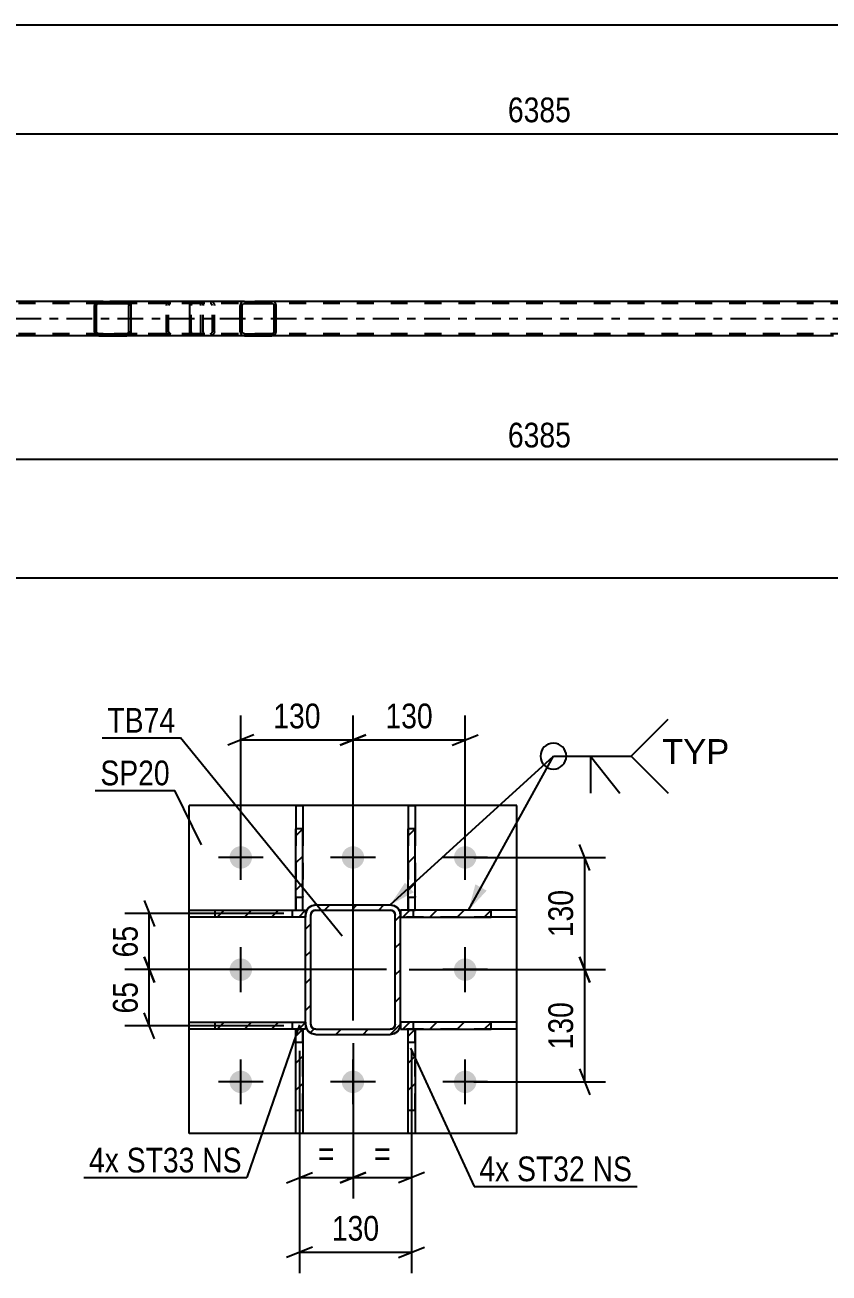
# Model space of a CAD drawing. Header units: millimetres. Extents: x 0 to 841, y 0 to 594.
# Drawn here: x 320.2 to 413.3, y 104 to 248.6 of the extents above; entities that cross this region are included whole.
import ezdxf

# ---------------------------------------------------------------- set-up
doc = ezdxf.new("R2010")
doc.units = ezdxf.units.MM
doc.linetypes.add('DXK_LINE_DOT2', pattern=[3.9198, 1.9599, -1.9599])
doc.linetypes.add('DXK_LINE_DOT3', pattern=[5.9187, 2.979, -0.9799, 0.9799, -0.9799])
doc.styles.add('Arial', font='ARIAL.TTF', dxfattribs={"height": 0.2})
doc.styles.add('Arial Narrow', font='ARIALN.TTF', dxfattribs={"height": 0.2})

# ---------------------------------------------------------------- blocks, each defined once
blk = doc.blocks.new('Part-122568611-7025 - 6955')
at = {"linetype": 'Continuous'}
h = blk.add_hatch(dxfattribs=at)
h.set_pattern_fill('', scale=0.7, style=0, pattern_type=0)
h.set_pattern_definition([(45, (332.441, 216.2657), (-1.57154, 1.57154), [])])
h.paths.add_polyline_path([(332.48, 216.08), (332.44, 216.27), (332.33, 216.42), (332.16, 216.53), (331.97, 216.56), (328.73, 216.56), (328.54, 216.53), (328.37, 216.42), (328.26, 216.27), (328.22, 216.08), (328.22, 213.04), (328.26, 212.86), (328.37, 212.7), (328.54, 212.6), (328.73, 212.56), (331.97, 212.56), (332.16, 212.6), (332.33, 212.7), (332.44, 212.86), (332.48, 213.04)])
h.paths.add_polyline_path([(332.2, 212.95), (332.15, 212.87), (332.07, 212.82), (331.97, 212.8), (328.73, 212.8), (328.64, 212.82), (328.55, 212.87), (328.5, 212.95), (328.48, 213.04), (328.48, 216.08), (328.5, 216.17), (328.55, 216.25), (328.64, 216.3), (328.73, 216.32), (331.97, 216.32), (332.07, 216.3), (332.15, 216.25), (332.2, 216.17), (332.22, 216.08), (332.22, 213.04)])
at = {"color": 2, "linetype": 'Continuous'}
for p, q in [((328.26, 216.27), (328.22, 216.08)), ((328.22, 213.04), (328.22, 216.08)), ((328.48, 216.08), (328.5, 216.17)), ((328.48, 213.04), (328.48, 216.08)), ((328.5, 216.17), (328.55, 216.25)), ((328.73, 216.56), (328.54, 216.53)), ((328.55, 216.25), (328.64, 216.3)), ((328.64, 216.3), (328.73, 216.32)), ((328.73, 216.56), (331.97, 216.56)), ((328.73, 216.32), (331.97, 216.32)), ((339.55, 216.56), (331.97, 216.56)), ((332.16, 216.53), (331.97, 216.56)), ((331.97, 216.32), (332.07, 216.3)), ((332.07, 216.3), (332.15, 216.25)), ((332.15, 216.25), (332.2, 216.17)), ((332.2, 216.17), (332.22, 216.08)), ((332.22, 213.04), (332.22, 216.08)), ((332.48, 216.08), (332.44, 216.27)), ((332.48, 213.04), (332.48, 216.08)), ((328.22, 213.04), (328.26, 212.86)), ((328.5, 212.95), (328.48, 213.04)), ((328.55, 212.87), (328.5, 212.95)), ((328.54, 212.6), (328.73, 212.56)), ((328.64, 212.82), (328.55, 212.87)), ((328.73, 212.8), (328.64, 212.82)), ((328.73, 212.8), (331.97, 212.8)), ((332.07, 212.82), (331.97, 212.8)), ((331.97, 212.56), (332.16, 212.6)), ((332.15, 212.87), (332.07, 212.82)), ((332.2, 212.95), (332.15, 212.87)), ((332.22, 213.04), (332.2, 212.95)), ((332.44, 212.86), (332.48, 213.04)), ((328.73, 212.56), (331.97, 212.56)), ((339.55, 212.56), (331.97, 212.56))]:
    blk.add_line(p, q, dxfattribs=at)
at = {"color": 7, "linetype": 'DXK_LINE_DOT2'}
for p, q in [((331.97, 216.56), (328.73, 216.56)), ((340.32, 216.32), (328.73, 216.32)), ((336.57, 216.08), (336.61, 216.27)), ((336.57, 213.04), (336.57, 216.08)), ((336.85, 216.17), (336.83, 216.08)), ((336.83, 213.04), (336.83, 216.08)), ((336.9, 216.25), (336.85, 216.17)), ((336.89, 216.53), (337.08, 216.56)), ((336.99, 216.3), (336.9, 216.25)), ((337.08, 216.32), (336.99, 216.3)), ((340.32, 216.56), (339.55, 216.56)), ((340.32, 216.56), (340.51, 216.53)), ((340.42, 216.3), (340.32, 216.32)), ((340.5, 216.25), (340.42, 216.3)), ((340.55, 216.17), (340.5, 216.25)), ((340.57, 216.08), (340.55, 216.17)), ((340.57, 213.04), (340.57, 216.08)), ((340.79, 216.27), (340.83, 216.08)), ((340.83, 213.04), (340.83, 216.08)), ((340.32, 212.8), (328.73, 212.8)), ((336.61, 212.86), (336.57, 213.04)), ((336.83, 213.04), (336.85, 212.95)), ((336.85, 212.95), (336.9, 212.87)), ((337.08, 212.56), (336.89, 212.6)), ((336.9, 212.87), (336.93, 212.86)), ((336.93, 212.86), (336.99, 212.82)), ((336.99, 212.82), (337.08, 212.8)), ((340.32, 212.8), (340.42, 212.82)), ((340.51, 212.6), (340.32, 212.56)), ((340.42, 212.82), (340.5, 212.87)), ((340.5, 212.87), (340.55, 212.95)), ((340.55, 212.95), (340.57, 213.04)), ((340.83, 213.04), (340.79, 212.86)), ((331.97, 212.56), (328.73, 212.56)), ((340.32, 212.56), (339.55, 212.56))]:
    blk.add_line(p, q, dxfattribs=at)
at = {"color": 2, "linetype": 'Continuous'}
for centre, start, end in [((328.71, 216.06), 110.7583, 155.68), ((331.99, 216.06), 24.32, 69.2417), ((328.71, 213.06), 204.32, 249.2417), ((331.99, 213.06), 290.7583, 335.68)]:
    blk.add_arc(centre, 0.496, start, end, dxfattribs=at)
at = {"color": 7, "linetype": 'DXK_LINE_DOT2'}
for centre, start, end in [((337.06, 216.06), 110.7583, 155.68), ((340.34, 216.06), 24.32, 69.2417), ((337.06, 213.06), 204.32, 249.2417), ((340.34, 213.06), 290.7583, 335.68)]:
    blk.add_arc(centre, 0.496, start, end, dxfattribs=at)
blk = doc.blocks.new('Part-122568611-7106 - 6955')
at = {"color": 7, "linetype": 'DXK_LINE_DOT2'}
for p, q in [((776.1, 216.32), (111.67, 216.32)), ((776.1, 216.56), (243.6, 216.56)), ((348.79, 216.56), (328.73, 216.56)), ((776.1, 212.8), (111.67, 212.8)), ((348.79, 212.56), (328.73, 212.56))]:
    blk.add_line(p, q, dxfattribs=at)
at = {"color": 2, "linetype": 'Continuous'}
for p, q in [((328.73, 216.56), (263.66, 216.56)), ((413.87, 216.56), (348.79, 216.56)), ((328.73, 212.56), (263.66, 212.56)), ((413.87, 212.56), (348.79, 212.56))]:
    blk.add_line(p, q, dxfattribs=at)
at = {"color": 7, "linetype": 'DXK_LINE_DOT3'}
blk.add_line((111.92, 214.56), (776.1, 214.56), dxfattribs=at)
blk = doc.blocks.new('Part-122568611-7164 - 6955')
at = {"linetype": 'Continuous'}
h = blk.add_hatch(dxfattribs=at)
h.set_pattern_fill('', scale=0.7, style=0, pattern_type=0)
h.set_pattern_definition([(45, (349.259, 216.2657), (-1.57154, 1.57154), [])])
h.paths.add_polyline_path([(349.3, 216.08), (349.26, 216.27), (349.15, 216.42), (348.99, 216.53), (348.79, 216.56), (345.61, 216.56), (345.42, 216.53), (345.25, 216.42), (345.15, 216.27), (345.11, 216.08), (345.11, 213.04), (345.15, 212.86), (345.25, 212.7), (345.42, 212.6), (345.61, 212.56), (348.79, 212.56), (348.99, 212.6), (349.15, 212.7), (349.26, 212.86), (349.3, 213.04)])
h.paths.add_polyline_path([(349.03, 212.95), (348.97, 212.87), (348.89, 212.82), (348.79, 212.8), (345.61, 212.8), (345.51, 212.82), (345.43, 212.87), (345.38, 212.95), (345.36, 213.04), (345.36, 216.08), (345.38, 216.17), (345.43, 216.25), (345.51, 216.3), (345.61, 216.32), (348.79, 216.32), (348.89, 216.3), (348.97, 216.25), (349.03, 216.17), (349.05, 216.08), (349.05, 213.04)])
at = {"color": 2, "linetype": 'Continuous'}
for p, q in [((339.28, 216.08), (339.3, 216.27)), ((339.28, 213.04), (339.28, 216.08)), ((339.3, 216.27), (339.36, 216.42)), ((339.36, 216.42), (339.45, 216.53)), ((339.45, 216.53), (339.55, 216.56)), ((345.61, 216.56), (339.55, 216.56)), ((345.15, 216.27), (345.11, 216.08)), ((345.11, 213.04), (345.11, 216.08)), ((345.36, 216.08), (345.38, 216.17)), ((345.36, 213.04), (345.36, 216.08)), ((345.38, 216.17), (345.43, 216.25)), ((345.61, 216.56), (345.42, 216.53)), ((345.43, 216.25), (345.51, 216.3)), ((345.51, 216.3), (345.61, 216.32)), ((345.61, 216.56), (348.79, 216.56)), ((345.61, 216.32), (348.79, 216.32)), ((348.99, 216.53), (348.79, 216.56)), ((348.79, 216.32), (348.89, 216.3)), ((348.89, 216.3), (348.97, 216.25)), ((348.97, 216.25), (349.03, 216.17)), ((349.03, 216.17), (349.05, 216.08)), ((349.05, 213.04), (349.05, 216.08)), ((349.3, 216.08), (349.26, 216.27)), ((349.3, 213.04), (349.3, 216.08)), ((339.3, 212.86), (339.28, 213.04)), ((339.36, 212.7), (339.3, 212.86)), ((339.45, 212.6), (339.36, 212.7)), ((339.55, 212.56), (339.45, 212.6)), ((345.11, 213.04), (345.15, 212.86)), ((345.38, 212.95), (345.36, 213.04)), ((345.43, 212.87), (345.38, 212.95)), ((345.42, 212.6), (345.61, 212.56)), ((345.51, 212.82), (345.43, 212.87)), ((345.61, 212.8), (345.51, 212.82)), ((345.61, 212.8), (348.79, 212.8)), ((348.89, 212.82), (348.79, 212.8)), ((348.79, 212.56), (348.99, 212.6)), ((348.97, 212.87), (348.89, 212.82)), ((349.03, 212.95), (348.97, 212.87)), ((349.05, 213.04), (349.03, 212.95)), ((349.26, 212.86), (349.3, 213.04)), ((345.61, 212.56), (339.55, 212.56)), ((345.61, 212.56), (348.79, 212.56))]:
    blk.add_line(p, q, dxfattribs=at)
at = {"color": 7, "linetype": 'DXK_LINE_DOT2'}
for p, q in [((339.43, 216.17), (339.42, 216.08)), ((339.42, 213.04), (339.42, 216.08)), ((339.46, 216.25), (339.43, 216.17)), ((339.5, 216.3), (339.46, 216.25)), ((339.55, 216.32), (339.5, 216.3)), ((348.79, 216.32), (339.55, 216.32)), ((340.83, 216.32), (340.83, 216.56)), ((341.64, 216.56), (341.84, 216.53)), ((341.74, 216.3), (341.64, 216.32)), ((341.82, 216.25), (341.74, 216.3)), ((341.88, 216.17), (341.82, 216.25)), ((341.9, 216.08), (341.88, 216.17)), ((341.9, 213.04), (341.9, 216.08)), ((342.11, 216.27), (342.15, 216.08)), ((342.15, 213.04), (342.15, 216.08)), ((348.79, 216.56), (345.61, 216.56)), ((339.42, 213.04), (339.43, 212.95)), ((339.43, 212.95), (339.46, 212.87)), ((339.46, 212.87), (339.5, 212.82)), ((339.5, 212.82), (339.55, 212.8)), ((348.79, 212.8), (339.55, 212.8)), ((340.83, 212.56), (340.83, 212.8)), ((341.64, 212.8), (341.74, 212.82)), ((341.84, 212.6), (341.64, 212.56)), ((341.74, 212.82), (341.82, 212.87)), ((341.82, 212.87), (341.88, 212.95)), ((341.88, 212.95), (341.9, 213.04)), ((342.15, 213.04), (342.11, 212.86)), ((348.79, 212.56), (345.61, 212.56))]:
    blk.add_line(p, q, dxfattribs=at)
for centre, start, end in [((341.66, 216.07), 23.8494, 68.8059), ((341.66, 213.06), 291.1941, 336.1506)]:
    blk.add_arc(centre, 0.492, start, end, dxfattribs=at)
at = {"color": 2, "linetype": 'Continuous'}
for centre, start, end in [((345.6, 216.07), 111.1941, 156.1506), ((348.81, 216.07), 23.8494, 68.8059), ((345.6, 213.06), 203.8494, 248.8059), ((348.81, 213.06), 291.1941, 336.1506)]:
    blk.add_arc(centre, 0.492, start, end, dxfattribs=at)
blk = doc.blocks.new('Part-122568611-3587 - 3463')
at = {"linetype": 'Continuous'}
h = blk.add_hatch(dxfattribs=at)
h.set_pattern_fill('', scale=0.7, style=0, pattern_type=0)
h.set_pattern_definition([(45, (374.1925, 133.027), (-1.57154, 1.57154), [])])
h.paths.add_polyline_path([(374.19, 132.23), (374.19, 133.03), (363.69, 133.03), (363.69, 132.23)])
at = {"color": 7, "linetype": 'DXK_LINE_DOT2'}
for p, q in [((374.19, 133.03), (363.69, 133.03)), ((363.69, 133.03), (363.69, 132.23)), ((374.19, 132.23), (363.69, 132.23)), ((365.19, 132.23), (365.19, 133.03))]:
    blk.add_line(p, q, dxfattribs=at)
at = {"color": 2, "linetype": 'Continuous'}
for p, q in [((374.19, 133.03), (363.69, 133.03)), ((363.69, 133.03), (363.69, 132.23)), ((363.69, 132.23), (374.19, 132.23)), ((377.19, 133.03), (374.19, 133.03)), ((374.19, 132.23), (374.19, 133.03)), ((377.19, 132.23), (374.19, 132.23)), ((377.19, 132.23), (377.19, 133.03))]:
    blk.add_line(p, q, dxfattribs=at)
blk = doc.blocks.new('Part-122568611-3534 - 3463')
at = {"linetype": 'Continuous'}
h = blk.add_hatch(dxfattribs=at)
h.set_pattern_fill('', scale=0.7, style=0, pattern_type=0)
h.set_pattern_definition([(45, (365.3782, 155.4392), (-1.57154, 1.57154), [])])
h.paths.add_polyline_path([(365.38, 146.04), (365.38, 155.44), (364.58, 155.44), (364.58, 146.04)])
at = {"color": 2, "linetype": 'Continuous'}
for p, q in [((364.58, 158.13), (364.58, 155.44)), ((364.58, 158.13), (365.38, 158.13)), ((365.38, 158.13), (365.38, 155.44)), ((364.58, 146.04), (364.58, 155.44)), ((365.38, 155.44), (364.58, 155.44)), ((365.38, 146.04), (365.38, 155.44)), ((364.58, 146.04), (365.38, 146.04))]:
    blk.add_line(p, q, dxfattribs=at)
at = {"color": 7, "linetype": 'DXK_LINE_DOT2'}
for p, q in [((364.58, 155.44), (364.58, 146.04)), ((365.38, 155.44), (365.38, 147.54)), ((364.58, 147.54), (365.38, 147.54)), ((365.38, 146.04), (365.38, 147.54)), ((364.58, 146.04), (365.38, 146.04))]:
    blk.add_line(p, q, dxfattribs=at)
blk = doc.blocks.new('Part-122568611-3478 - 3463')
at = {"linetype": 'Continuous'}
h = blk.add_hatch(dxfattribs=at)
h.set_pattern_fill('', scale=0.7, style=0, pattern_type=0)
h.set_pattern_definition([(45, (363.6942, 132.8292), (-1.57154, 1.57154), [])])
h.paths.add_polyline_path([(363.6, 132.37), (363.69, 132.83), (363.69, 145.43), (363.6, 145.89), (363.34, 146.28), (362.95, 146.54), (362.49, 146.63), (353.89, 146.63), (353.43, 146.54), (353.05, 146.28), (352.79, 145.89), (352.69, 145.43), (352.69, 132.83), (352.79, 132.37), (353.05, 131.98), (353.43, 131.72), (353.89, 131.63), (362.49, 131.63), (362.95, 131.72), (363.34, 131.98)])
h.paths.add_polyline_path([(362.72, 132.27), (362.49, 132.23), (353.89, 132.23), (353.66, 132.27), (353.47, 132.4), (353.34, 132.6), (353.29, 132.83), (353.29, 145.43), (353.34, 145.66), (353.47, 145.85), (353.66, 145.98), (353.89, 146.03), (362.49, 146.03), (362.72, 145.98), (362.92, 145.85), (363.05, 145.66), (363.09, 145.43), (363.09, 132.83), (363.05, 132.6), (362.92, 132.4)])
at = {"color": 7, "linetype": 'DXK_LINE_DOT2'}
for p, q in [((353.43, 146.54), (353.89, 146.63)), ((353.89, 146.63), (362.49, 146.63)), ((362.49, 146.63), (362.95, 146.54)), ((352.69, 145.43), (352.79, 145.89)), ((352.69, 132.83), (352.69, 145.43)), ((353.34, 145.66), (353.29, 145.43)), ((353.29, 132.83), (353.29, 145.43)), ((353.47, 145.85), (353.34, 145.66)), ((353.66, 145.98), (353.47, 145.85)), ((353.89, 146.03), (353.66, 145.98)), ((353.89, 146.03), (362.49, 146.03)), ((362.72, 145.98), (362.49, 146.03)), ((362.92, 145.85), (362.72, 145.98)), ((363.05, 145.66), (362.92, 145.85)), ((363.09, 145.43), (363.05, 145.66)), ((363.09, 132.83), (363.09, 145.43)), ((363.6, 145.89), (363.69, 145.43)), ((363.69, 132.83), (363.69, 145.43)), ((352.79, 132.37), (352.69, 132.83)), ((353.29, 132.83), (353.34, 132.6)), ((353.34, 132.6), (353.47, 132.4)), ((353.89, 131.63), (353.43, 131.72)), ((353.47, 132.4), (353.66, 132.27)), ((353.66, 132.27), (353.89, 132.23)), ((353.89, 132.23), (362.49, 132.23)), ((353.89, 131.63), (362.49, 131.63)), ((362.49, 132.23), (362.72, 132.27)), ((362.95, 131.72), (362.49, 131.63)), ((362.72, 132.27), (362.92, 132.4)), ((362.92, 132.4), (363.05, 132.6)), ((363.05, 132.6), (363.09, 132.83)), ((363.69, 132.83), (363.6, 132.37))]:
    blk.add_line(p, q, dxfattribs=at)
at = {"color": 2, "linetype": 'Continuous'}
for p, q in [((353.89, 146.63), (353.43, 146.54)), ((353.89, 146.63), (362.49, 146.63)), ((362.95, 146.54), (362.49, 146.63)), ((352.79, 145.89), (352.69, 145.43)), ((352.69, 132.83), (352.69, 145.43)), ((353.29, 145.43), (353.34, 145.66)), ((353.29, 132.83), (353.29, 145.43)), ((353.34, 145.66), (353.47, 145.85)), ((353.47, 145.85), (353.66, 145.98)), ((353.66, 145.98), (353.89, 146.03)), ((353.89, 146.03), (362.49, 146.03)), ((362.49, 146.03), (362.72, 145.98)), ((362.72, 145.98), (362.92, 145.85)), ((362.92, 145.85), (363.05, 145.66)), ((363.05, 145.66), (363.09, 145.43)), ((363.09, 132.83), (363.09, 145.43)), ((363.69, 145.43), (363.6, 145.89)), ((363.69, 132.83), (363.69, 145.43)), ((352.69, 132.83), (352.79, 132.37)), ((353.34, 132.6), (353.29, 132.83)), ((353.47, 132.4), (353.34, 132.6)), ((353.43, 131.72), (353.89, 131.63)), ((353.66, 132.27), (353.47, 132.4)), ((353.89, 132.23), (353.66, 132.27)), ((353.89, 132.23), (362.49, 132.23)), ((353.89, 131.63), (362.49, 131.63)), ((362.72, 132.27), (362.49, 132.23)), ((362.49, 131.63), (362.95, 131.72)), ((362.92, 132.4), (362.72, 132.27)), ((363.05, 132.6), (362.92, 132.4)), ((363.09, 132.83), (363.05, 132.6)), ((363.6, 132.37), (363.69, 132.83))]:
    blk.add_line(p, q, dxfattribs=at)
at = {"color": 7, "linetype": 'DXK_LINE_DOT3'}
blk.add_line((358.19, 139.13), (358.19, 139.13), dxfattribs=at)
at = {"color": 7, "linetype": 'DXK_LINE_DOT2'}
for centre, start, end in [((353.89, 145.43), 112.5, 157.5), ((362.49, 145.43), 22.5, 67.5), ((353.89, 132.83), 202.5, 247.5), ((362.49, 132.83), 292.5, 337.5)]:
    blk.add_arc(centre, 1.2, start, end, dxfattribs=at)
at = {"color": 2, "linetype": 'Continuous'}
for centre, start, end in [((353.89, 145.43), 112.5, 157.5), ((362.49, 145.43), 22.5, 67.5), ((353.89, 132.83), 202.5, 247.5), ((362.49, 132.83), 292.5, 337.5)]:
    blk.add_arc(centre, 1.2, start, end, dxfattribs=at)
blk = doc.blocks.new('Part-122568611-3509 - 3463')
at = {"linetype": 'Continuous'}
h = blk.add_hatch(dxfattribs=at)
h.set_pattern_fill('', scale=0.7, style=0, pattern_type=0)
h.set_pattern_definition([(45, (352.6941, 146.0268), (-1.57154, 1.57154), [])])
h.paths.add_polyline_path([(352.69, 145.23), (352.69, 146.03), (342.2, 146.03), (342.2, 145.23)])
at = {"color": 2, "linetype": 'Continuous'}
for p, q in [((339.19, 145.23), (339.19, 146.03)), ((339.19, 146.03), (342.2, 146.03)), ((342.2, 145.23), (339.19, 145.23)), ((342.2, 146.03), (352.69, 146.03)), ((342.2, 145.23), (342.2, 146.03)), ((352.69, 145.23), (342.2, 145.23)), ((352.69, 146.03), (352.69, 145.23))]:
    blk.add_line(p, q, dxfattribs=at)
at = {"color": 7, "linetype": 'DXK_LINE_DOT2'}
for p, q in [((342.2, 146.03), (352.69, 146.03)), ((352.69, 145.23), (342.2, 145.23)), ((351.19, 145.23), (351.19, 146.03)), ((352.69, 146.03), (352.69, 145.23))]:
    blk.add_line(p, q, dxfattribs=at)
blk = doc.blocks.new('Part-122568611-3524 - 3463')
at = {"linetype": 'Continuous'}
h = blk.add_hatch(dxfattribs=at)
h.set_pattern_fill('', scale=0.7, style=0, pattern_type=0)
h.set_pattern_definition([(45, (365.3787, 132.237), (-1.57154, 1.57154), [])])
h.paths.add_polyline_path([(365.38, 122.82), (365.38, 132.24), (364.58, 132.24), (364.58, 122.82)])
at = {"color": 7, "linetype": 'DXK_LINE_DOT2'}
for p, q in [((364.58, 130.74), (364.58, 132.24)), ((364.58, 132.24), (365.38, 132.24)), ((365.38, 122.82), (365.38, 132.24)), ((364.58, 130.74), (365.38, 130.74)), ((364.58, 122.82), (364.58, 130.74))]:
    blk.add_line(p, q, dxfattribs=at)
at = {"color": 2, "linetype": 'Continuous'}
for p, q in [((364.58, 122.82), (364.58, 132.24)), ((364.58, 132.24), (365.38, 132.24)), ((365.38, 132.24), (365.38, 122.82)), ((364.58, 120.13), (364.58, 122.82)), ((365.38, 122.82), (364.58, 122.82)), ((365.38, 122.82), (365.38, 120.13)), ((365.38, 120.13), (364.58, 120.13))]:
    blk.add_line(p, q, dxfattribs=at)
blk = doc.blocks.new('Part-122568611-3529 - 3463')
at = {"linetype": 'Continuous'}
h = blk.add_hatch(dxfattribs=at)
h.set_pattern_fill('', scale=0.7, style=0, pattern_type=0)
h.set_pattern_definition([(45, (352.3793, 132.237), (-1.57154, 1.57154), [])])
h.paths.add_polyline_path([(352.38, 122.82), (352.38, 132.24), (351.58, 132.24), (351.58, 122.82)])
at = {"color": 7, "linetype": 'DXK_LINE_DOT2'}
for p, q in [((351.58, 130.74), (351.58, 132.24)), ((351.58, 132.24), (352.38, 132.24)), ((352.38, 122.82), (352.38, 132.24)), ((351.58, 130.74), (352.38, 130.74)), ((351.58, 122.82), (351.58, 130.74))]:
    blk.add_line(p, q, dxfattribs=at)
at = {"color": 2, "linetype": 'Continuous'}
for p, q in [((351.58, 122.82), (351.58, 132.24)), ((351.58, 132.24), (352.38, 132.24)), ((352.38, 132.24), (352.38, 122.82)), ((351.58, 120.13), (351.58, 122.82)), ((352.38, 122.82), (351.58, 122.82)), ((352.38, 122.82), (352.38, 120.13)), ((352.38, 120.13), (351.58, 120.13))]:
    blk.add_line(p, q, dxfattribs=at)
blk = doc.blocks.new('Part-122568611-3539 - 3463')
at = {"linetype": 'Continuous'}
h = blk.add_hatch(dxfattribs=at)
h.set_pattern_fill('', scale=0.7, style=0, pattern_type=0)
h.set_pattern_definition([(45, (352.3788, 155.4392), (-1.57154, 1.57154), [])])
h.paths.add_polyline_path([(352.38, 146.04), (352.38, 155.44), (351.58, 155.44), (351.58, 146.04)])
at = {"color": 2, "linetype": 'Continuous'}
for p, q in [((351.58, 158.13), (351.58, 155.44)), ((351.58, 158.13), (352.38, 158.13)), ((352.38, 158.13), (352.38, 155.44)), ((351.58, 146.04), (351.58, 155.44)), ((352.38, 155.44), (351.58, 155.44)), ((352.38, 146.04), (352.38, 155.44)), ((351.58, 146.04), (352.38, 146.04))]:
    blk.add_line(p, q, dxfattribs=at)
at = {"color": 7, "linetype": 'DXK_LINE_DOT2'}
for p, q in [((351.58, 155.44), (351.58, 146.04)), ((352.38, 155.44), (352.38, 147.54)), ((351.58, 147.54), (352.38, 147.54)), ((352.38, 146.04), (352.38, 147.54)), ((351.58, 146.04), (352.38, 146.04))]:
    blk.add_line(p, q, dxfattribs=at)
blk = doc.blocks.new('Bolt-122568611-3628 - 3463')
at = {"linetype": 'Continuous'}
for points in [[(343.89, 152.13, -1), (346.49, 152.13, -1)], [(356.89, 152.13, -1), (359.49, 152.13, -1)], [(369.89, 152.13, -1), (372.49, 152.13, -1)], [(343.89, 139.13, -1), (346.49, 139.13, -1)], [(369.89, 139.13, -1), (372.49, 139.13, -1)], [(343.89, 126.13, -1), (346.49, 126.13, -1)], [(356.89, 126.13, -1), (359.49, 126.13, -1)], [(369.89, 126.13, -1), (372.49, 126.13, -1)]]:
    blk.add_hatch(color=1, dxfattribs=at).paths.add_polyline_path(points)
at = {"color": 1, "linetype": 'Continuous'}
for p, q in [((345.19, 149.53), (345.19, 154.73)), ((358.19, 149.53), (358.19, 154.73)), ((371.19, 149.53), (371.19, 154.73)), ((347.79, 152.13), (342.59, 152.13)), ((360.79, 152.13), (355.59, 152.13)), ((373.79, 152.13), (368.59, 152.13)), ((345.19, 136.53), (345.19, 141.73)), ((371.19, 136.53), (371.19, 141.73)), ((347.79, 139.13), (342.59, 139.13)), ((373.79, 139.13), (368.59, 139.13)), ((345.19, 123.53), (345.19, 128.73)), ((358.19, 123.53), (358.19, 128.73)), ((371.19, 123.53), (371.19, 128.73)), ((347.79, 126.13), (342.59, 126.13)), ((360.79, 126.13), (355.59, 126.13)), ((373.79, 126.13), (368.59, 126.13))]:
    blk.add_line(p, q, dxfattribs=at)
blk = doc.blocks.new('Part-122568611-3581 - 3463')
at = {"color": 2, "linetype": 'Continuous'}
for p, q in [((339.19, 120.13), (339.19, 158.13)), ((377.19, 158.13), (339.19, 158.13)), ((377.19, 120.13), (377.19, 158.13)), ((377.19, 120.13), (339.19, 120.13))]:
    blk.add_line(p, q, dxfattribs=at)
blk = doc.blocks.new('Part-122568611-3592 - 3463')
at = {"linetype": 'Continuous'}
h = blk.add_hatch(dxfattribs=at)
h.set_pattern_fill('', scale=0.7, style=0, pattern_type=0)
h.set_pattern_definition([(45, (374.1925, 146.027), (-1.57154, 1.57154), [])])
h.paths.add_polyline_path([(374.19, 145.23), (374.19, 146.03), (363.69, 146.03), (363.69, 145.23)])
at = {"color": 7, "linetype": 'DXK_LINE_DOT2'}
for p, q in [((374.19, 146.03), (363.69, 146.03)), ((363.69, 146.03), (363.69, 145.23)), ((374.19, 145.23), (363.69, 145.23)), ((365.19, 145.23), (365.19, 146.03))]:
    blk.add_line(p, q, dxfattribs=at)
at = {"color": 2, "linetype": 'Continuous'}
for p, q in [((374.19, 146.03), (363.69, 146.03)), ((363.69, 146.03), (363.69, 145.23)), ((363.69, 145.23), (374.19, 145.23)), ((377.19, 146.03), (374.19, 146.03)), ((374.19, 145.23), (374.19, 146.03)), ((377.19, 145.23), (374.19, 145.23)), ((377.19, 145.23), (377.19, 146.03))]:
    blk.add_line(p, q, dxfattribs=at)
blk = doc.blocks.new('Part-122568611-3610 - 3463')
at = {"linetype": 'Continuous'}
h = blk.add_hatch(dxfattribs=at)
h.set_pattern_fill('', scale=0.7, style=0, pattern_type=0)
h.set_pattern_definition([(45, (352.6941, 133.0268), (-1.57154, 1.57154), [])])
h.paths.add_polyline_path([(352.69, 132.23), (352.69, 133.03), (342.2, 133.03), (342.2, 132.23)])
at = {"color": 2, "linetype": 'Continuous'}
for p, q in [((339.19, 132.23), (339.19, 133.03)), ((339.19, 133.03), (342.2, 133.03)), ((342.2, 132.23), (339.19, 132.23)), ((342.2, 133.03), (352.69, 133.03)), ((342.2, 132.23), (342.2, 133.03)), ((352.69, 132.23), (342.2, 132.23)), ((352.69, 133.03), (352.69, 132.23))]:
    blk.add_line(p, q, dxfattribs=at)
at = {"color": 7, "linetype": 'DXK_LINE_DOT2'}
for p, q in [((342.2, 133.03), (352.69, 133.03)), ((352.69, 132.23), (342.2, 132.23)), ((351.19, 132.23), (351.19, 133.03)), ((352.69, 133.03), (352.69, 132.23))]:
    blk.add_line(p, q, dxfattribs=at)
blk = doc.blocks.new('StraightDimension-122568611-14715 - 6955')
at = {"color": 7, "linetype": 'Continuous'}
blk.add_line((252.09, 235.96), (507.5, 235.96), dxfattribs=at)
at = {"color": 0}
blk.add_wipeout([(384.05, 236.71), (384.05, 240.91), (375.54, 240.91), (375.54, 236.71)], dxfattribs=at)
at = {"color": 3, "style": 'Arial Narrow'}
blk.add_text('6385', height=2.863, dxfattribs=at).set_placement((376.14, 237.31))
blk = doc.blocks.new('StraightDimension-122568611-7291 - 6955')
at = {"color": 7, "linetype": 'Continuous'}
blk.add_line((110.25, 184.51), (786.96, 184.51), dxfattribs=at)
blk = doc.blocks.new('StraightDimension-122568611-9090 - 6955')
at = {"color": 7, "linetype": 'Continuous'}
blk.add_line((110.88, 248.58), (786.32, 248.58), dxfattribs=at)
blk = doc.blocks.new('StraightDimension-122568611-14662 - 6955')
at = {"color": 7, "linetype": 'Continuous'}
blk.add_line((252.09, 198.28), (507.5, 198.28), dxfattribs=at)
at = {"color": 0}
blk.add_wipeout([(384.05, 199.03), (384.05, 203.23), (375.54, 203.23), (375.54, 199.03)], dxfattribs=at)
at = {"color": 3, "style": 'Arial Narrow'}
blk.add_text('6385', height=2.863, dxfattribs=at).set_placement((376.14, 199.63))
blk = doc.blocks.new('StraightDimension-122568611-3762 - 3463')
at = {"color": 7, "linetype": 'Continuous'}
for p, q in [((358.19, 130.63), (358.19, 112.63)), ((351.98, 119.13), (351.98, 112.63)), ((350.48, 114.43), (353.48, 115.63)), ((351.98, 115.03), (358.19, 115.03)), ((359.69, 115.63), (356.69, 114.43))]:
    blk.add_line(p, q, dxfattribs=at)
at = {"color": 0}
blk.add_wipeout([(356.65, 115.78), (356.65, 119.98), (353.53, 119.98), (353.53, 115.78)], dxfattribs=at)
at = {"color": 3, "style": 'Arial Narrow'}
blk.add_text('=', height=2.86, dxfattribs=at).set_placement((354.13, 116.38))
blk = doc.blocks.new('StraightDimension-122568611-16390 - 3463')
at = {"color": 7, "linetype": 'Continuous'}
for p, q in [((333.99, 140.63), (335.19, 137.63)), ((362.09, 139.13), (331.74, 139.13)), ((334.59, 132.63), (334.59, 139.13)), ((335.19, 131.13), (333.99, 134.13)), ((350.19, 132.63), (331.74, 132.63))]:
    blk.add_line(p, q, dxfattribs=at)
at = {"color": 0}
blk.add_wipeout([(333.84, 138.31), (329.64, 138.31), (329.64, 133.45), (333.84, 133.45)], dxfattribs=at)
at = {"color": 3, "style": 'Arial Narrow'}
blk.add_text('65', height=2.863, rotation=90.0002, dxfattribs=at).set_placement((333.24, 134.05))
blk = doc.blocks.new('StraightDimension-122568611-3691 - 3463')
at = {"color": 7, "linetype": 'Continuous'}
for p, q in [((351.98, 129.74), (351.98, 103.98)), ((364.98, 129.74), (364.98, 103.98)), ((353.48, 106.98), (350.48, 105.78)), ((351.98, 106.38), (364.98, 106.38)), ((363.48, 105.78), (366.48, 106.98))]:
    blk.add_line(p, q, dxfattribs=at)
at = {"color": 0}
blk.add_wipeout([(361.82, 107.13), (361.82, 111.33), (355.14, 111.33), (355.14, 107.13)], dxfattribs=at)
at = {"color": 3, "style": 'Arial Narrow'}
blk.add_text('130', height=2.863, dxfattribs=at).set_placement((355.74, 107.73))
blk = doc.blocks.new('StraightDimension-122568611-3697 - 3463')
at = {"color": 7, "linetype": 'Continuous'}
for p, q in [((345.19, 153.13), (345.19, 168.59)), ((358.19, 133.23), (358.19, 168.59)), ((346.69, 166.34), (343.69, 165.14)), ((356.69, 165.14), (359.69, 166.34)), ((345.19, 165.74), (358.19, 165.74))]:
    blk.add_line(p, q, dxfattribs=at)
at = {"color": 0}
blk.add_wipeout([(355.04, 166.49), (355.04, 170.69), (348.35, 170.69), (348.35, 166.49)], dxfattribs=at)
at = {"color": 3, "style": 'Arial Narrow'}
blk.add_text('130', height=2.863, dxfattribs=at).set_placement((348.95, 167.09))
blk = doc.blocks.new('StraightDimension-122568611-3710 - 3463')
at = {"color": 7, "linetype": 'Continuous'}
for p, q in [((358.19, 133.23), (358.19, 168.59)), ((371.19, 153.13), (371.19, 168.59)), ((359.69, 166.34), (356.69, 165.14)), ((369.69, 165.14), (372.69, 166.34)), ((358.19, 165.74), (371.19, 165.74))]:
    blk.add_line(p, q, dxfattribs=at)
at = {"color": 0}
blk.add_wipeout([(368.04, 166.49), (368.04, 170.69), (361.35, 170.69), (361.35, 166.49)], dxfattribs=at)
at = {"color": 3, "style": 'Arial Narrow'}
blk.add_text('130', height=2.863, dxfattribs=at).set_placement((361.95, 167.09))
blk = doc.blocks.new('StraightDimension-122568611-3741 - 3463')
at = {"color": 7, "linetype": 'Continuous'}
for p, q in [((385.64, 137.63), (384.44, 140.63)), ((364.69, 139.13), (387.44, 139.13)), ((385.04, 126.13), (385.04, 139.13)), ((384.44, 127.63), (385.64, 124.63)), ((372.19, 126.13), (387.44, 126.13))]:
    blk.add_line(p, q, dxfattribs=at)
at = {"color": 0}
blk.add_wipeout([(384.29, 135.97), (380.09, 135.97), (380.09, 129.29), (384.29, 129.29)], dxfattribs=at)
at = {"color": 3, "style": 'Arial Narrow'}
blk.add_text('130', height=2.863, rotation=90.0002, dxfattribs=at).set_placement((383.69, 129.89))
blk = doc.blocks.new('StraightDimension-122568611-3751 - 3463')
at = {"color": 7, "linetype": 'Continuous'}
for p, q in [((385.64, 150.63), (384.44, 153.63)), ((372.19, 152.13), (387.44, 152.13)), ((385.04, 139.13), (385.04, 152.13)), ((384.44, 140.63), (385.64, 137.63)), ((364.69, 139.13), (387.44, 139.13))]:
    blk.add_line(p, q, dxfattribs=at)
at = {"color": 0}
blk.add_wipeout([(384.29, 148.97), (380.09, 148.97), (380.09, 142.29), (384.29, 142.29)], dxfattribs=at)
at = {"color": 3, "style": 'Arial Narrow'}
blk.add_text('130', height=2.863, rotation=90.0002, dxfattribs=at).set_placement((383.69, 142.89))
blk = doc.blocks.new('StraightDimension-122568611-3771 - 3463')
at = {"color": 7, "linetype": 'Continuous'}
for p, q in [((358.19, 130.63), (358.19, 112.63)), ((364.98, 119.13), (364.98, 112.63)), ((356.69, 114.43), (359.69, 115.63)), ((358.19, 115.03), (364.98, 115.03)), ((366.48, 115.63), (363.48, 114.43))]:
    blk.add_line(p, q, dxfattribs=at)
at = {"color": 0}
blk.add_wipeout([(363.15, 115.78), (363.15, 119.98), (360.03, 119.98), (360.03, 115.78)], dxfattribs=at)
at = {"color": 3, "style": 'Arial Narrow'}
blk.add_text('=', height=2.86, dxfattribs=at).set_placement((360.63, 116.38))
blk = doc.blocks.new('StraightDimension-122568611-16389 - 3463')
at = {"color": 7, "linetype": 'Continuous'}
for p, q in [((333.99, 147.13), (335.19, 144.13)), ((350.19, 145.63), (331.74, 145.63)), ((334.59, 139.13), (334.59, 145.63)), ((335.19, 137.63), (333.99, 140.63)), ((362.09, 139.13), (331.74, 139.13))]:
    blk.add_line(p, q, dxfattribs=at)
at = {"color": 0}
blk.add_wipeout([(333.84, 144.81), (329.64, 144.81), (329.64, 139.95), (333.84, 139.95)], dxfattribs=at)
at = {"color": 3, "style": 'Arial Narrow'}
blk.add_text('65', height=2.863, rotation=90.0002, dxfattribs=at).set_placement((333.24, 140.55))
blk = doc.blocks.new('Mark-122568611-3474 - 3463')
at = {"color": 0}
blk.add_wipeout([(337.59, 166.58), (337.59, 169.58), (329.74, 169.58), (329.74, 166.58)], dxfattribs=at)
blk.add_wipeout([(337.59, 166.58), (337.59, 169.58), (329.74, 169.58), (329.74, 166.58)], dxfattribs=at)
at = {"color": 30, "linetype": 'Continuous'}
for p in [(329.14, 165.98), (356.95, 143.01)]:
    blk.add_line(p, (338.19, 165.98), dxfattribs=at)
at = {"color": 3, "style": 'Arial Narrow'}
blk.add_text('TB74', height=2.863, dxfattribs=at).set_placement((329.74, 166.58))
blk = doc.blocks.new('Mark-122568611-3577 - 3463')
at = {"color": 0}
blk.add_wipeout([(336.96, 160.49), (336.96, 163.49), (328.92, 163.49), (328.92, 160.49)], dxfattribs=at)
blk.add_wipeout([(336.96, 160.49), (336.96, 163.49), (328.92, 163.49), (328.92, 160.49)], dxfattribs=at)
at = {"color": 30, "linetype": 'Continuous'}
for p in [(328.32, 159.89), (340.62, 153.61)]:
    blk.add_line(p, (337.56, 159.89), dxfattribs=at)
at = {"color": 3, "style": 'Arial Narrow'}
blk.add_text('SP20', height=2.863, dxfattribs=at).set_placement((328.92, 160.49))
blk = doc.blocks.new('WeldMark-122568611-3780 - 3463')
at = {"linetype": 'Continuous'}
for points in [[(365.22, 148.1), (362.49, 146.63), (364.21, 149.2)], [(373.68, 148.29), (371.58, 146.03), (372.37, 149.02)]]:
    blk.add_hatch(color=30, dxfattribs=at).paths.add_polyline_path(points)
at = {"color": 30, "linetype": 'Continuous'}
for p, q in [((362.49, 146.63), (381.41, 163.87)), ((371.58, 146.03), (381.41, 163.87)), ((381.41, 163.87), (390.41, 163.87))]:
    blk.add_line(p, q, dxfattribs=at)
at = {"color": 3, "linetype": 'Continuous'}
for q in [(389.12, 159.58), (385.69, 159.58)]:
    blk.add_line((385.69, 163.87), q, dxfattribs=at)
for start, end in [(90, 270), (270, 90)]:
    blk.add_arc((381.41, 163.87), 1.5, start, end, dxfattribs=at)
at = {"color": 0, "linetype": 'Continuous'}
blk.add_wipeout([(401.78, 162.97), (401.78, 165.97), (394.01, 165.97), (394.01, 162.97)], dxfattribs=at)
blk.add_wipeout([(401.78, 162.97), (401.78, 165.97), (394.01, 165.97), (394.01, 162.97)], dxfattribs=at)
at = {"color": 3, "linetype": 'Continuous'}
for q in [(394.69, 168.15), (394.69, 159.58)]:
    blk.add_line((390.41, 163.87), q, dxfattribs=at)
at = {"color": 3, "linetype": 'Continuous', "style": 'Arial'}
blk.add_text('TYP', height=2.865, dxfattribs=at).set_placement((394.01, 162.97))
blk = doc.blocks.new('MarkSet-122568611-3829 - 3463')
at = {"color": 0}
for points in [[(376.3, 114.62), (376.3, 117.62), (372.83, 117.62), (372.83, 114.62)], [(385.05, 114.62), (385.05, 117.62), (377.2, 117.62), (377.2, 114.62)], [(390.52, 114.62), (390.52, 117.62), (385.95, 117.62), (385.95, 114.62)]]:
    blk.add_wipeout(points, dxfattribs=at)
for points in [[(376.3, 114.62), (376.3, 117.62), (372.83, 117.62), (372.83, 114.62)], [(385.05, 114.62), (385.05, 117.62), (377.2, 117.62), (377.2, 114.62)], [(390.52, 114.62), (390.52, 117.62), (385.95, 117.62), (385.95, 114.62)]]:
    blk.add_wipeout(points, dxfattribs=at)
at = {"color": 30, "linetype": 'Continuous'}
for p, q in [((364.87, 130.05), (372.23, 114.02)), ((372.23, 114.02), (391.12, 114.02))]:
    blk.add_line(p, q, dxfattribs=at)
at = {"color": 3, "style": 'Arial Narrow'}
for s, p in [('4x', (372.83, 114.62)), ('ST32', (377.2, 114.62)), ('NS', (385.95, 114.62))]:
    blk.add_text(s, height=2.863, dxfattribs=at).set_placement(p)
blk = doc.blocks.new('MarkSet-122568611-3859 - 3463')
at = {"color": 0}
for points in [[(331.07, 115.63), (331.07, 118.63), (327.6, 118.63), (327.6, 115.63)], [(339.82, 115.63), (339.82, 118.63), (331.97, 118.63), (331.97, 115.63)], [(345.29, 115.63), (345.29, 118.63), (340.72, 118.63), (340.72, 115.63)]]:
    blk.add_wipeout(points, dxfattribs=at)
for points in [[(331.07, 115.63), (331.07, 118.63), (327.6, 118.63), (327.6, 115.63)], [(339.82, 115.63), (339.82, 118.63), (331.97, 118.63), (331.97, 115.63)], [(345.29, 115.63), (345.29, 118.63), (340.72, 118.63), (340.72, 115.63)]]:
    blk.add_wipeout(points, dxfattribs=at)
at = {"color": 30, "linetype": 'Continuous'}
for p in [(351.99, 132.73), (327, 115.03)]:
    blk.add_line(p, (345.89, 115.03), dxfattribs=at)
at = {"color": 3, "style": 'Arial Narrow'}
for s, p in [('4x', (327.6, 115.63)), ('ST33', (331.97, 115.63)), ('NS', (340.72, 115.63))]:
    blk.add_text(s, height=2.863, dxfattribs=at).set_placement(p)

msp = doc.modelspace()

# ---------------------------------------------------------------- block references
for name in ['StraightDimension-122568611-14715 - 6955', 'Part-122568611-7106 - 6955', 'Part-122568611-7025 - 6955', 'Part-122568611-7164 - 6955', 'StraightDimension-122568611-7291 - 6955', 'Part-122568611-3581 - 3463', 'Part-122568611-3539 - 3463', 'Part-122568611-3534 - 3463', 'Bolt-122568611-3628 - 3463', 'Part-122568611-3478 - 3463', 'Part-122568611-3509 - 3463', 'Part-122568611-3592 - 3463', 'Part-122568611-3610 - 3463', 'Part-122568611-3529 - 3463', 'Part-122568611-3587 - 3463', 'Part-122568611-3524 - 3463']:
    msp.add_blockref(name, (0, 0))

# ---------------------------------------------------------------- next in the draw order: block references
for name in ['StraightDimension-122568611-9090 - 6955', 'StraightDimension-122568611-14662 - 6955', 'StraightDimension-122568611-3762 - 3463']:
    msp.add_blockref(name, (0, 0))

# ---------------------------------------------------------------- next in the draw order: block references
for name in ['StraightDimension-122568611-16390 - 3463', 'StraightDimension-122568611-3691 - 3463']:
    msp.add_blockref(name, (0, 0))

# ---------------------------------------------------------------- next in the draw order: block references
msp.add_blockref('StraightDimension-122568611-3697 - 3463', (0, 0))

# ---------------------------------------------------------------- next in the draw order: block references
for name in ['StraightDimension-122568611-3710 - 3463', 'MarkSet-122568611-3859 - 3463']:
    msp.add_blockref(name, (0, 0))

# ---------------------------------------------------------------- next in the draw order: block references
for name in ['StraightDimension-122568611-16389 - 3463', 'StraightDimension-122568611-3741 - 3463']:
    msp.add_blockref(name, (0, 0))

# ---------------------------------------------------------------- next in the draw order: block references
for name in ['Mark-122568611-3474 - 3463', 'StraightDimension-122568611-3751 - 3463', 'StraightDimension-122568611-3771 - 3463']:
    msp.add_blockref(name, (0, 0))

# ---------------------------------------------------------------- next in the draw order: block references
for name in ['WeldMark-122568611-3780 - 3463', 'Mark-122568611-3577 - 3463', 'MarkSet-122568611-3829 - 3463']:
    msp.add_blockref(name, (0, 0))

doc.saveas('drawing.dxf')
